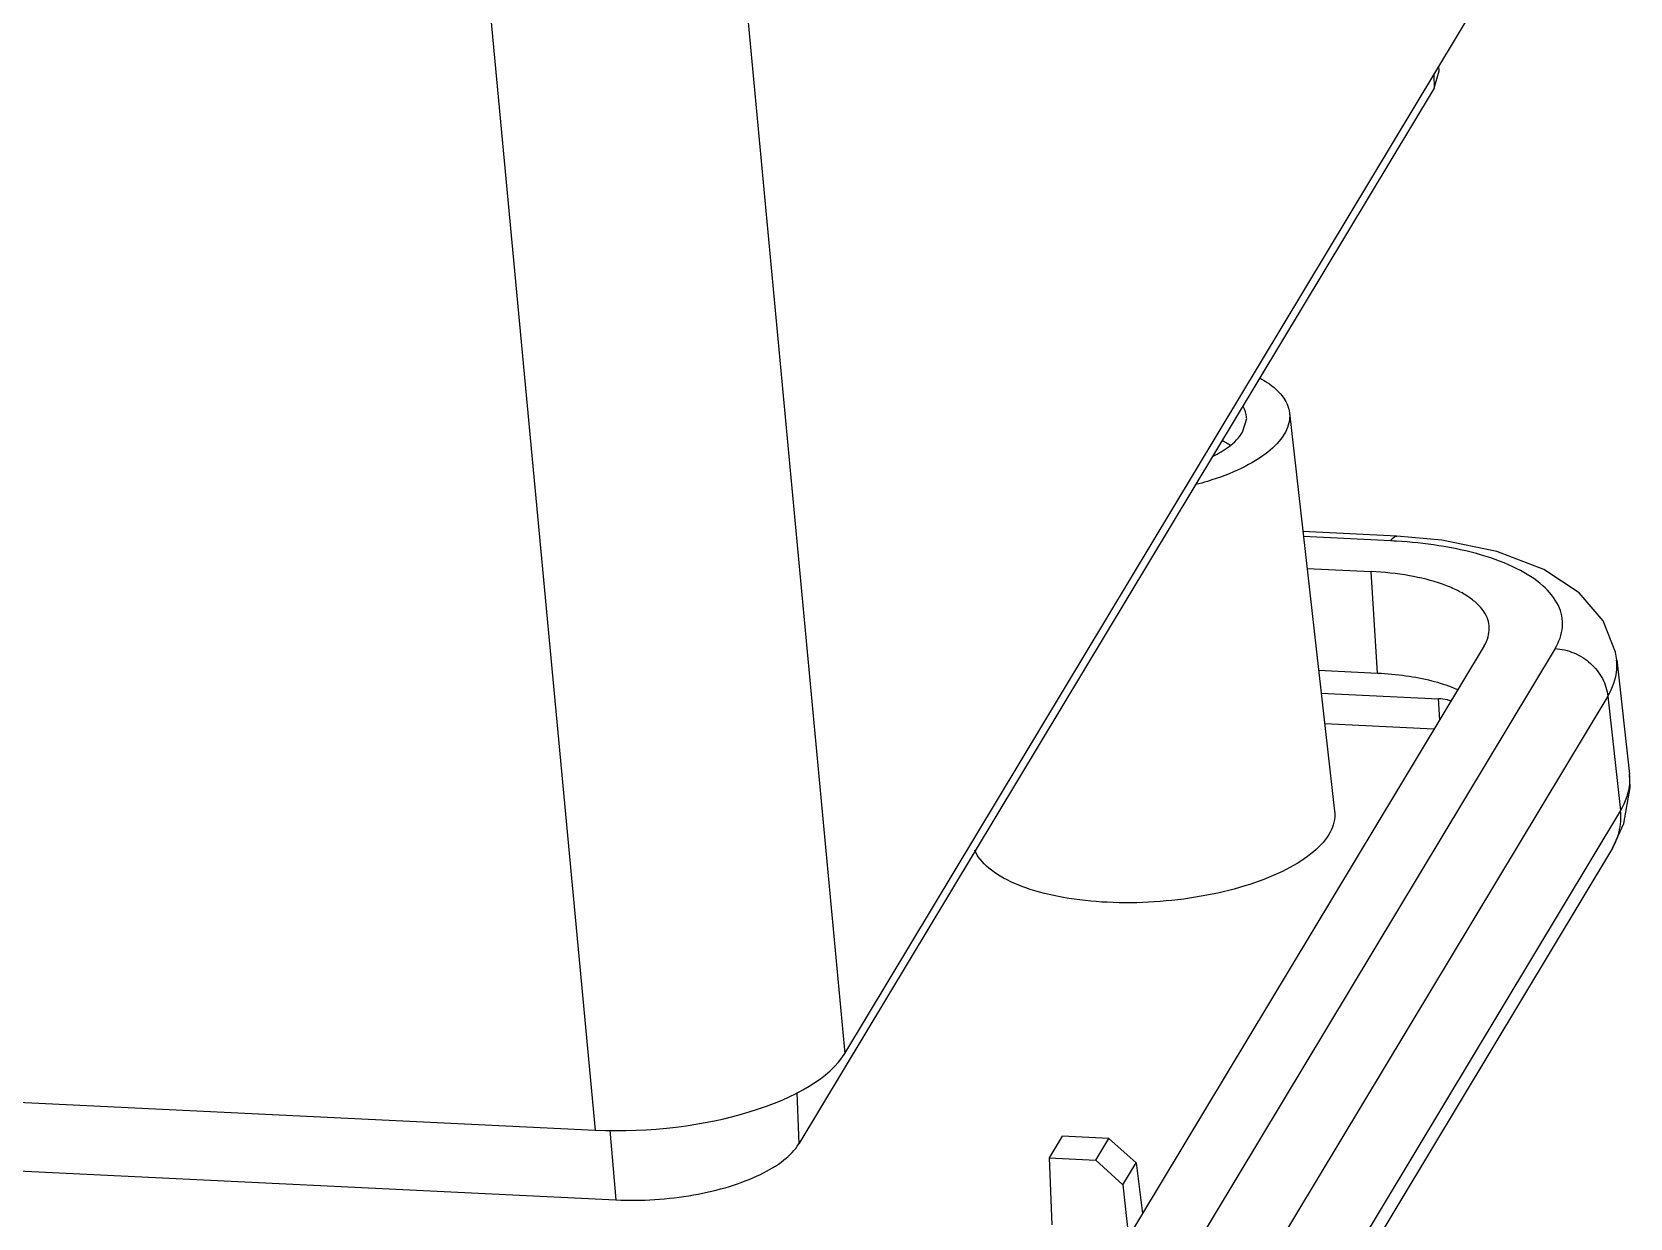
# Model space of a CAD drawing. Header units: millimetres. Extents: x 1833 to 2194, y -395 to -144.
# Drawn here: x 1996.14 to 2027.33, y -351.74 to -328.6 of the extents above; entities that cross this region are included whole.
import ezdxf

# ---------------------------------------------------------------- set-up
doc = ezdxf.new("R2010")
doc.units = ezdxf.units.MM

msp = doc.modelspace()

# ---------------------------------------------------------------- linework, layer by layer
at = {"color": 7, "linetype": 'Continuous'}
for p, q in [((2009.757, -324.554), (2012.006, -348.528)), ((2004.886, -326.048), (2007.135, -350.022)), ((2012.006, -348.528), (2024.41, -327.929)), ((2023.511, -329.692), (2023.606, -329.356)), ((2023.606, -329.356), (2023.603, -329.268)), ((2023.502, -329.437), (2023.511, -329.692)), ((2023.511, -329.692), (2011.108, -350.29)), ((2019.771, -336.406), (2019.85, -336.138)), ((2020.687, -336.03), (2021.567, -343.798)), ((2022.782, -338.434), (2020.949, -338.345)), ((2022.666, -338.527), (2020.96, -338.444)), ((2021.031, -339.064), (2022.278, -339.125)), ((2022.404, -341.105), (2022.278, -339.125)), ((2024.485, -340.573), (2012.082, -361.171)), ((2025.869, -340.629), (2013.452, -361.25)), ((2027.072, -340.85), (2027.319, -343.077)), ((2027.073, -340.854), (2027.072, -340.851)), ((2021.255, -341.049), (2022.404, -341.105)), ((2021.306, -341.495), (2023.593, -341.606)), ((2026.899, -341.558), (2014.482, -362.179)), ((2023.617, -342.015), (2023.593, -341.606)), ((2026.899, -341.558), (2027.146, -343.787)), ((2023.504, -342.203), (2021.374, -342.099)), ((2027.146, -343.787), (2014.696, -364.463)), ((2026.989, -344.523), (2027.213, -344.039)), ((2026.989, -344.523), (2014.537, -365.202)), ((1901.939, -344.911), (2007.135, -350.022)), ((1902.346, -346.273), (2007.539, -351.384)), ((2011.071, -349.291), (2011.108, -350.29)), ((2007.423, -350.021), (2007.539, -351.384)), ((2016.25, -350.143), (2015.997, -350.564)), ((2017.159, -350.187), (2016.25, -350.143)), ((2016.906, -350.608), (2017.159, -350.187)), ((2017.159, -350.187), (2017.696, -350.659)), ((2015.997, -350.564), (2016.048, -351.873)), ((2015.997, -350.564), (2016.906, -350.608)), ((2017.436, -351.09), (2016.906, -350.608)), ((2017.436, -351.09), (2017.696, -350.659)), ((2017.696, -350.659), (2017.815, -351.65)), ((2017.436, -351.09), (2017.541, -352.106))]:
    msp.add_line(p, q, dxfattribs=at)
for points in [[(2027.073, -340.854), (2027.049, -340.701), (2026.807, -340.086), (2026.342, -339.543), (2025.651, -339.088), (2024.734, -338.737), (2023.661, -338.515), (2022.782, -338.434)], [(2027.213, -344.039), (2027.332, -343.34), (2027.319, -343.074)]]:
    msp.add_lwpolyline(points, dxfattribs=at)
for centre, radius, start, end in [((2018.605, -338.182), 1.783, 61.4223, 64.6513), ((2022.192, -348.272), 9.757, 86.5924, 87.2141)]:
    msp.add_arc(centre, radius, start, end, dxfattribs=at)
msp.add_ellipse((2008.145, -348.339), major_axis=(3.99, 0.296), ratio=0.417712, start_param=-1.857643, end_param=-0.287532, dxfattribs=at)
for points, start_tangent, end_tangent in [([(2020.104, -335.349), (2020.247, -335.434), (2020.575, -335.742), (2020.686, -336.03)], (0.880395, -0.474241), (0.121929, -0.992539)), ([(2019.85, -336.138), (2019.849, -336.116), (2019.779, -335.907)], (-0.01325, 0.999912), (-0.516461, 0.856311)), ([(2020.686, -336.03), (2020.69, -336.086), (2020.584, -336.445)], (0.121929, -0.992539), (-0.515848, -0.85668)), ([(2020.584, -336.445), (2020.265, -336.793), (2019.753, -337.108), (2019.084, -337.366), (2018.86, -337.43)], (-0.515848, -0.85668), (-0.966727, -0.255811)), ([(2019.195, -336.877), (2019.506, -336.686), (2019.771, -336.406)], (0.893126, 0.449806), (0.515848, 0.85668)), ([(2019.458, -336.615), (2019.53, -336.657)], (0.877976, -0.478705), (0.849231, -0.528022)), ([(2022.666, -338.527), (2022.766, -338.435), (2022.781, -338.436)], (0.515848, 0.85668), (0.985638, -0.168875)), ([(2025.869, -340.629), (2026.013, -340.204), (2025.933, -339.788), (2025.632, -339.404), (2025.125, -339.071), (2024.436, -338.805), (2023.601, -338.621), (2022.772, -338.532)], (0.515524, 0.856875), (-0.99823, 0.059463)), ([(2024.586, -340.218), (2024.557, -340.063), (2024.476, -339.902), (2024.344, -339.75), (2024.164, -339.609), (2023.938, -339.483), (2023.67, -339.373), (2023.027, -339.207), (2022.278, -339.125)], (-0.036789, 0.999323), (-0.998822, 0.048523)), ([(2024.485, -340.573), (2024.562, -340.402), (2024.586, -340.23), (2024.586, -340.218)], (0.515848, 0.85668), (-0.036789, 0.999323)), ([(2025.869, -340.629), (2026.237, -340.713), (2026.561, -340.918), (2026.793, -341.214), (2026.899, -341.558)], (0.998822, -0.048523), (0.101706, -0.994815)), ([(2026.899, -341.558), (2027.075, -341.032), (2027.071, -340.854)], (0.511167, 0.859481), (-0.11291, 0.993605)), ([(2022.404, -341.105), (2022.959, -341.157), (2023.463, -341.256), (2023.897, -341.398), (2023.969, -341.429)], (0.998822, -0.048523), (0.912726, -0.408573)), ([(2023.835, -341.652), (2023.768, -341.631), (2023.593, -341.606)], (-0.929239, 0.36948), (-0.998822, 0.048523)), ([(2027.318, -343.077), (2027.322, -343.259), (2027.146, -343.787)], (0.115805, -0.993272), (-0.508928, -0.860809)), ([(2021.566, -343.799), (2021.57, -343.86), (2021.455, -344.252)], (0.121929, -0.992539), (-0.515848, -0.85668)), ([(2026.989, -344.523), (2027.117, -344.212), (2027.146, -343.787)], (0.512713, 0.85856), (-0.101706, 0.994814)), ([(2021.455, -344.252), (2021.105, -344.633), (2020.546, -344.976), (2019.816, -345.259), (2018.963, -345.461), (2018.047, -345.57), (2017.13, -345.578), (2016.273, -345.484), (2015.537, -345.295), (2014.97, -345.023), (2014.612, -344.688), (2014.542, -344.559)], (-0.515848, -0.85668), (-0.395059, 0.918656)), ([(2007.539, -351.384), (2008.298, -351.377), (2009.054, -351.287), (2009.756, -351.12), (2010.358, -350.887), (2010.819, -350.604), (2011.108, -350.29)], (0.998822, -0.048523), (0.515848, 0.85668))]:
    msp.add_spline(points, degree=3, dxfattribs=dict(at, start_tangent=start_tangent, end_tangent=end_tangent))

doc.saveas('drawing.dxf')
